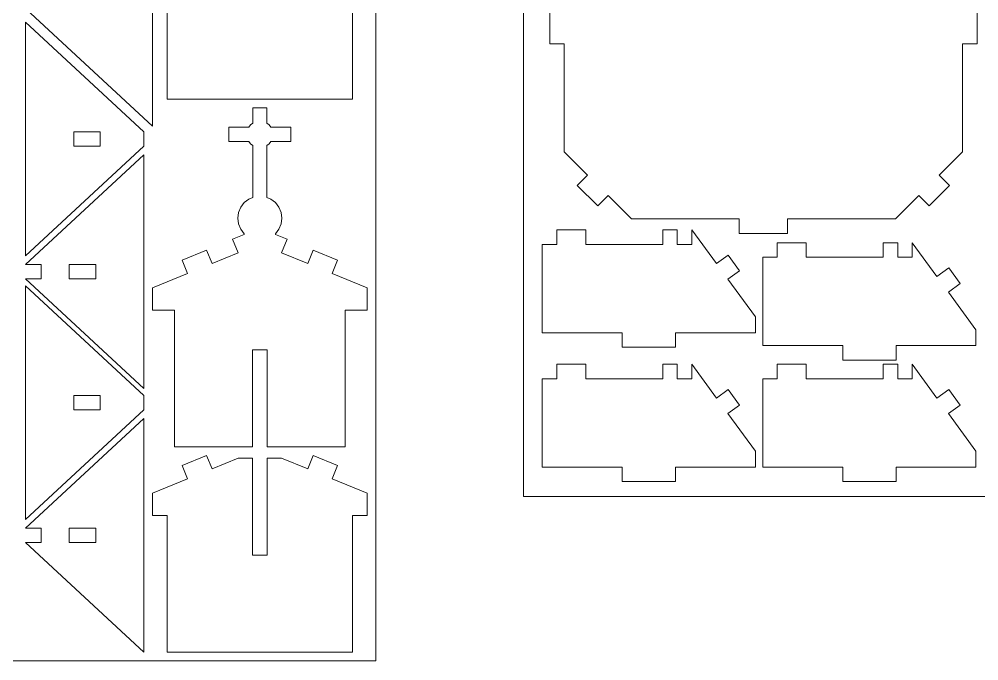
# Model space of a CAD drawing. Header units: millimetres. Extents: x -824 to 903, y -527 to 785.
# Drawn here: x -363.4 to -165, y 502 to 634.7 of the extents above; entities that cross this region are included whole.
import ezdxf

# ---------------------------------------------------------------- set-up
doc = ezdxf.new("R2010")
doc.units = ezdxf.units.MM
doc.header["$MEASUREMENT"] = 0
doc.layers.add('Camada 1', color=7, linetype='Continuous')

msp = doc.modelspace()

# ---------------------------------------------------------------- linework, layer by layer
at = {"layer": 'Camada 1', "color": 250, "lineweight": 9}
for points, knots in [([(-259.0912, 536.0534), (-259.0912, 536.0534), (193.4684, 536.0534), (193.4684, 536.0534), (193.4684, 536.0534), (193.4684, 536.0534), (193.4684, 771.1476), (193.4684, 771.1476), (193.4684, 771.1476), (193.4684, 771.1476), (-259.0912, 771.1476), (-259.0912, 771.1476), (-259.0912, 771.1476), (-259.0912, 771.1476), (-259.0912, 536.0534), (-259.0912, 536.0534)], [0, 0, 0, 0, 0.2, 0.2, 0.2, 0.2, 0.4, 0.4, 0.4, 0.4, 0.6, 0.6, 0.6, 0.6, 1, 1, 1, 1]), ([(-549.2728, 502.0451), (-549.2728, 502.0451), (-289.6563, 502.0451), (-289.6563, 502.0451), (-289.6563, 502.0451), (-289.6563, 502.0451), (-289.6563, 769.111), (-289.6563, 769.111), (-289.6563, 769.111), (-289.6563, 769.111), (-549.2728, 769.111), (-549.2728, 769.111), (-549.2728, 769.111), (-549.2728, 769.111), (-549.2728, 502.0451), (-549.2728, 502.0451)], [0, 0, 0, 0, 0.2, 0.2, 0.2, 0.2, 0.4, 0.4, 0.4, 0.4, 0.6, 0.6, 0.6, 0.6, 1, 1, 1, 1]), ([(-247.9783, 668.8237), (-247.9783, 668.8237), (-245.8571, 666.7025), (-245.8571, 666.7025), (-245.8571, 666.7025), (-245.8571, 666.7025), (-250.6829, 661.8769), (-250.6829, 661.8769), (-250.6829, 661.8769), (-250.6829, 661.8769), (-250.6829, 639.5857), (-250.6829, 639.5857), (-250.6829, 639.5857), (-250.6829, 639.5857), (-253.6826, 639.5857), (-253.6826, 639.5857), (-253.6826, 639.5857), (-253.6826, 639.5857), (-253.6826, 629.5863), (-253.6826, 629.5863), (-253.6826, 629.5863), (-253.6826, 629.5863), (-250.6829, 629.5863), (-250.6829, 629.5863), (-250.6829, 629.5863), (-250.6829, 629.5863), (-250.6829, 607.2952), (-250.6829, 607.2952), (-250.6829, 607.2952), (-250.6829, 607.2952), (-245.8571, 602.4695), (-245.8571, 602.4695), (-245.8571, 602.4695), (-245.8571, 602.4695), (-247.9783, 600.3483), (-247.9783, 600.3483), (-247.9783, 600.3483), (-247.9783, 600.3483), (-243.7359, 596.1059), (-243.7359, 596.1059), (-243.7359, 596.1059), (-243.7359, 596.1059), (-241.6148, 598.2271), (-241.6148, 598.2271), (-241.6148, 598.2271), (-241.6148, 598.2271), (-236.7891, 593.4016), (-236.7891, 593.4016), (-236.7891, 593.4016), (-236.7891, 593.4016), (-214.4981, 593.4016), (-214.4981, 593.4016), (-214.4981, 593.4016), (-214.4981, 593.4016), (-214.4981, 590.4017), (-214.4981, 590.4017), (-214.4981, 590.4017), (-214.4981, 590.4017), (-204.4986, 590.4017), (-204.4986, 590.4017), (-204.4986, 590.4017), (-204.4986, 590.4017), (-204.4986, 593.4016), (-204.4986, 593.4016), (-204.4986, 593.4016), (-204.4986, 593.4016), (-182.2075, 593.4016), (-182.2075, 593.4016), (-182.2075, 593.4016), (-182.2075, 593.4016), (-177.3818, 598.2271), (-177.3818, 598.2271), (-177.3818, 598.2271), (-177.3818, 598.2271), (-175.2606, 596.1059), (-175.2606, 596.1059), (-175.2606, 596.1059), (-175.2606, 596.1059), (-171.0182, 600.3483), (-171.0182, 600.3483), (-171.0182, 600.3483), (-171.0182, 600.3483), (-173.1393, 602.4695), (-173.1393, 602.4695), (-173.1393, 602.4695), (-173.1393, 602.4695), (-168.3138, 607.2952), (-168.3138, 607.2952), (-168.3138, 607.2952), (-168.3138, 607.2952), (-168.3138, 629.5863), (-168.3138, 629.5863), (-168.3138, 629.5863), (-168.3138, 629.5863), (-165.3139, 629.5863), (-165.3139, 629.5863), (-165.3139, 629.5863), (-165.3139, 629.5863), (-165.3139, 639.5857), (-165.3139, 639.5857), (-165.3139, 639.5857), (-165.3139, 639.5857), (-168.3138, 639.5857), (-168.3138, 639.5857), (-168.3138, 639.5857), (-168.3138, 639.5857), (-168.3138, 661.8769), (-168.3138, 661.8769), (-168.3138, 661.8769), (-168.3138, 661.8769), (-173.1393, 666.7025), (-173.1393, 666.7025), (-173.1393, 666.7025), (-173.1393, 666.7025), (-171.0182, 668.8237), (-171.0182, 668.8237), (-171.0182, 668.8237), (-171.0182, 668.8237), (-175.2606, 673.0662), (-175.2606, 673.0662), (-175.2606, 673.0662), (-175.2606, 673.0662), (-177.3818, 670.945), (-177.3818, 670.945), (-177.3818, 670.945), (-177.3818, 670.945), (-182.2075, 675.7705), (-182.2075, 675.7705), (-182.2075, 675.7705), (-182.2075, 675.7705), (-204.4986, 675.7705), (-204.4986, 675.7705), (-204.4986, 675.7705), (-204.4986, 675.7705), (-204.4986, 678.7704), (-204.4986, 678.7704), (-204.4986, 678.7704), (-204.4986, 678.7704), (-214.4981, 678.7704), (-214.4981, 678.7704), (-214.4981, 678.7704), (-214.4981, 678.7704), (-214.4981, 675.7705), (-214.4981, 675.7705), (-214.4981, 675.7705), (-214.4981, 675.7705), (-236.7891, 675.7705), (-236.7891, 675.7705), (-236.7891, 675.7705), (-236.7891, 675.7705), (-241.6148, 670.945), (-241.6148, 670.945), (-241.6148, 670.945), (-241.6148, 670.945), (-243.7359, 673.0662), (-243.7359, 673.0662), (-243.7359, 673.0662), (-243.7359, 673.0662), (-247.9783, 668.8237), (-247.9783, 668.8237)], [0, 0, 0, 0, 0.02439024, 0.02439024, 0.02439024, 0.02439024, 0.04878049, 0.04878049, 0.04878049, 0.04878049, 0.07317073, 0.07317073, 0.07317073, 0.07317073, 0.09756098, 0.09756098, 0.09756098, 0.09756098, 0.12195122, 0.12195122, 0.12195122, 0.12195122, 0.14634146, 0.14634146, 0.14634146, 0.14634146, 0.17073171, 0.17073171, 0.17073171, 0.17073171, 0.19512195, 0.19512195, 0.19512195, 0.19512195, 0.2195122, 0.2195122, 0.2195122, 0.2195122, 0.24390244, 0.24390244, 0.24390244, 0.24390244, 0.26829268, 0.26829268, 0.26829268, 0.26829268, 0.29268293, 0.29268293, 0.29268293, 0.29268293, 0.31707317, 0.31707317, 0.31707317, 0.31707317, 0.34146341, 0.34146341, 0.34146341, 0.34146341, 0.36585366, 0.36585366, 0.36585366, 0.36585366, 0.3902439, 0.3902439, 0.3902439, 0.3902439, 0.41463415, 0.41463415, 0.41463415, 0.41463415, 0.43902439, 0.43902439, 0.43902439, 0.43902439, 0.46341463, 0.46341463, 0.46341463, 0.46341463, 0.48780488, 0.48780488, 0.48780488, 0.48780488, 0.51219512, 0.51219512, 0.51219512, 0.51219512, 0.53658537, 0.53658537, 0.53658537, 0.53658537, 0.56097561, 0.56097561, 0.56097561, 0.56097561, 0.58536585, 0.58536585, 0.58536585, 0.58536585, 0.6097561, 0.6097561, 0.6097561, 0.6097561, 0.63414634, 0.63414634, 0.63414634, 0.63414634, 0.65853659, 0.65853659, 0.65853659, 0.65853659, 0.68292683, 0.68292683, 0.68292683, 0.68292683, 0.70731707, 0.70731707, 0.70731707, 0.70731707, 0.73170732, 0.73170732, 0.73170732, 0.73170732, 0.75609756, 0.75609756, 0.75609756, 0.75609756, 0.7804878, 0.7804878, 0.7804878, 0.7804878, 0.80487805, 0.80487805, 0.80487805, 0.80487805, 0.82926829, 0.82926829, 0.82926829, 0.82926829, 0.85365854, 0.85365854, 0.85365854, 0.85365854, 0.87804878, 0.87804878, 0.87804878, 0.87804878, 0.90243902, 0.90243902, 0.90243902, 0.90243902, 0.92682927, 0.92682927, 0.92682927, 0.92682927, 0.95121951, 0.95121951, 0.95121951, 0.95121951, 1, 1, 1, 1]), ([(-361.9355, 636.8012), (-361.9355, 636.8012), (-335.7931, 660.9765), (-335.7931, 660.9765), (-335.7931, 660.9765), (-335.7931, 660.9765), (-335.7931, 612.6257), (-335.7931, 612.6257), (-335.7931, 612.6257), (-335.7931, 612.6257), (-361.9355, 636.8012), (-361.9355, 636.8012)], [0, 0, 0, 0, 0.25, 0.25, 0.25, 0.25, 0.5, 0.5, 0.5, 0.5, 1, 1, 1, 1]), ([(-332.793, 618.1529), (-332.793, 618.1529), (-294.4212, 618.1529), (-294.4212, 618.1529), (-294.4212, 618.1529), (-294.4212, 618.1529), (-294.4212, 646.4562), (-294.4212, 646.4562), (-294.4212, 646.4562), (-294.4212, 646.4562), (-291.4211, 646.4562), (-291.4211, 646.4562), (-291.4211, 646.4562), (-291.4211, 646.4562), (-291.4211, 651.0212), (-291.4211, 651.0212), (-291.4211, 651.0212), (-291.4211, 651.0212), (-298.6708, 654.0046), (-298.6708, 654.0046), (-298.6708, 654.0046), (-298.6708, 654.0046), (-297.5291, 656.779), (-297.5291, 656.779), (-297.5291, 656.779), (-297.5291, 656.779), (-302.5778, 658.8566), (-302.5778, 658.8566), (-302.5778, 658.8566), (-302.5778, 658.8566), (-303.7196, 656.0823), (-303.7196, 656.0823), (-303.7196, 656.0823), (-303.7196, 656.0823), (-309.1061, 658.2989), (-309.1061, 658.2989), (-309.1061, 658.2989), (-309.1061, 658.2989), (-312.107, 658.2989), (-312.107, 658.2989), (-312.107, 658.2989), (-312.107, 658.2989), (-312.107, 638.2128), (-312.107, 638.2128), (-312.107, 638.2128), (-312.107, 638.2128), (-315.1072, 638.2128), (-315.1072, 638.2128), (-315.1072, 638.2128), (-315.1072, 638.2128), (-315.1072, 658.2989), (-315.1072, 658.2989), (-315.1072, 658.2989), (-315.1072, 658.2989), (-318.1083, 658.2989), (-318.1083, 658.2989), (-318.1083, 658.2989), (-318.1083, 658.2989), (-323.4948, 656.0823), (-323.4948, 656.0823), (-323.4948, 656.0823), (-323.4948, 656.0823), (-324.6364, 658.8566), (-324.6364, 658.8566), (-324.6364, 658.8566), (-324.6364, 658.8566), (-329.6852, 656.779), (-329.6852, 656.779), (-329.6852, 656.779), (-329.6852, 656.779), (-328.5435, 654.0046), (-328.5435, 654.0046), (-328.5435, 654.0046), (-328.5435, 654.0046), (-335.7931, 651.0212), (-335.7931, 651.0212), (-335.7931, 651.0212), (-335.7931, 651.0212), (-335.7931, 646.4562), (-335.7931, 646.4562), (-335.7931, 646.4562), (-335.7931, 646.4562), (-332.793, 646.4562), (-332.793, 646.4562), (-332.793, 646.4562), (-332.793, 646.4562), (-332.793, 618.1529), (-332.793, 618.1529)], [0, 0, 0, 0, 0.04347826, 0.04347826, 0.04347826, 0.04347826, 0.08695652, 0.08695652, 0.08695652, 0.08695652, 0.13043478, 0.13043478, 0.13043478, 0.13043478, 0.17391304, 0.17391304, 0.17391304, 0.17391304, 0.2173913, 0.2173913, 0.2173913, 0.2173913, 0.26086957, 0.26086957, 0.26086957, 0.26086957, 0.30434783, 0.30434783, 0.30434783, 0.30434783, 0.34782609, 0.34782609, 0.34782609, 0.34782609, 0.39130435, 0.39130435, 0.39130435, 0.39130435, 0.43478261, 0.43478261, 0.43478261, 0.43478261, 0.47826087, 0.47826087, 0.47826087, 0.47826087, 0.52173913, 0.52173913, 0.52173913, 0.52173913, 0.56521739, 0.56521739, 0.56521739, 0.56521739, 0.60869565, 0.60869565, 0.60869565, 0.60869565, 0.65217391, 0.65217391, 0.65217391, 0.65217391, 0.69565217, 0.69565217, 0.69565217, 0.69565217, 0.73913043, 0.73913043, 0.73913043, 0.73913043, 0.7826087, 0.7826087, 0.7826087, 0.7826087, 0.82608696, 0.82608696, 0.82608696, 0.82608696, 0.86956522, 0.86956522, 0.86956522, 0.86956522, 0.91304348, 0.91304348, 0.91304348, 0.91304348, 1, 1, 1, 1]), ([(-362.0782, 634.1246), (-362.0782, 634.1246), (-362.0782, 585.7738), (-362.0782, 585.7738), (-362.0782, 585.7738), (-362.0782, 585.7738), (-337.5578, 608.4491), (-337.5578, 608.4491), (-337.5578, 608.4491), (-337.5578, 608.4491), (-337.5578, 611.4492), (-337.5578, 611.4492), (-337.5578, 611.4492), (-337.5578, 611.4492), (-362.0782, 634.1246), (-362.0782, 634.1246)], [0, 0, 0, 0, 0.2, 0.2, 0.2, 0.2, 0.4, 0.4, 0.4, 0.4, 0.6, 0.6, 0.6, 0.6, 1, 1, 1, 1]), ([(-317.5605, 591.2805), (-317.5605, 591.2805), (-316.835, 590.335), (-316.835, 590.335), (-316.835, 590.335), (-316.835, 590.335), (-316.835, 590.1925), (-316.835, 590.1925), (-316.835, 590.1925), (-316.835, 590.1925), (-319.2499, 589.1988), (-319.2499, 589.1988), (-319.2499, 589.1988), (-319.2499, 589.1988), (-318.1082, 586.4244), (-318.1082, 586.4244), (-318.1082, 586.4244), (-318.1082, 586.4244), (-323.4946, 584.2077), (-323.4946, 584.2077), (-323.4946, 584.2077), (-323.4946, 584.2077), (-324.6364, 586.9822), (-324.6364, 586.9822), (-324.6364, 586.9822), (-324.6364, 586.9822), (-329.6851, 584.9044), (-329.6851, 584.9044), (-329.6851, 584.9044), (-329.6851, 584.9044), (-328.5435, 582.1301), (-328.5435, 582.1301), (-328.5435, 582.1301), (-328.5435, 582.1301), (-335.7931, 579.1465), (-335.7931, 579.1465), (-335.7931, 579.1465), (-335.7931, 579.1465), (-335.7931, 574.5816), (-335.7931, 574.5816), (-335.7931, 574.5816), (-335.7931, 574.5816), (-331.2281, 574.5816), (-331.2281, 574.5816), (-331.2281, 574.5816), (-331.2281, 574.5816), (-331.2281, 546.2784), (-331.2281, 546.2784), (-331.2281, 546.2784), (-331.2281, 546.2784), (-315.1071, 546.2784), (-315.1071, 546.2784), (-315.1071, 546.2784), (-315.1071, 546.2784), (-315.1071, 566.3382), (-315.1071, 566.3382), (-315.1071, 566.3382), (-315.1071, 566.3382), (-312.107, 566.3382), (-312.107, 566.3382), (-312.107, 566.3382), (-312.107, 566.3382), (-312.107, 546.2784), (-312.107, 546.2784), (-312.107, 546.2784), (-312.107, 546.2784), (-295.9861, 546.2784), (-295.9861, 546.2784), (-295.9861, 546.2784), (-295.9861, 546.2784), (-295.9861, 574.5816), (-295.9861, 574.5816), (-295.9861, 574.5816), (-295.9861, 574.5816), (-291.421, 574.5816), (-291.421, 574.5816), (-291.421, 574.5816), (-291.421, 574.5816), (-291.421, 579.1465), (-291.421, 579.1465), (-291.421, 579.1465), (-291.421, 579.1465), (-298.6708, 582.1301), (-298.6708, 582.1301), (-298.6708, 582.1301), (-298.6708, 582.1301), (-297.529, 584.9044), (-297.529, 584.9044), (-297.529, 584.9044), (-297.529, 584.9044), (-302.5778, 586.9822), (-302.5778, 586.9822), (-302.5778, 586.9822), (-302.5778, 586.9822), (-303.7195, 584.2077), (-303.7195, 584.2077), (-303.7195, 584.2077), (-303.7195, 584.2077), (-309.1059, 586.4244), (-309.1059, 586.4244), (-309.1059, 586.4244), (-309.1059, 586.4244), (-307.9643, 589.1988), (-307.9643, 589.1988), (-307.9643, 589.1988), (-307.9643, 589.1988), (-310.3791, 590.1925), (-310.3791, 590.1925), (-310.3791, 590.1925), (-310.3791, 590.1925), (-310.3791, 590.335), (-310.3791, 590.335), (-310.3791, 590.335), (-310.3791, 590.335), (-309.6537, 591.2805), (-309.6537, 591.2805), (-309.6537, 591.2805), (-309.6537, 591.2805), (-309.1976, 592.3816), (-309.1976, 592.3816), (-309.1976, 592.3816), (-309.1976, 592.3816), (-309.0421, 593.5631), (-309.0421, 593.5631), (-309.0421, 593.5631), (-309.0421, 593.5631), (-309.1976, 594.7445), (-309.1976, 594.7445), (-309.1976, 594.7445), (-309.1976, 594.7445), (-309.6537, 595.8456), (-309.6537, 595.8456), (-309.6537, 595.8456), (-309.6537, 595.8456), (-310.3791, 596.791), (-310.3791, 596.791), (-310.3791, 596.791), (-310.3791, 596.791), (-311.3245, 597.5165), (-311.3245, 597.5165), (-311.3245, 597.5165), (-311.3245, 597.5165), (-312.1463, 597.8568), (-312.1463, 597.8568), (-312.1463, 597.8568), (-312.1463, 597.8568), (-312.1463, 608.6082), (-312.1463, 608.6082), (-312.1463, 608.6082), (-312.1463, 608.6082), (-311.6703, 608.9734), (-311.6703, 608.9734), (-311.6703, 608.9734), (-311.6703, 608.9734), (-311.3051, 609.4494), (-311.3051, 609.4494), (-311.3051, 609.4494), (-311.3051, 609.4494), (-307.2161, 609.4494), (-307.2161, 609.4494), (-307.2161, 609.4494), (-307.2161, 609.4494), (-307.2161, 612.371), (-307.2161, 612.371), (-307.2161, 612.371), (-307.2161, 612.371), (-311.3051, 612.371), (-311.3051, 612.371), (-311.3051, 612.371), (-311.3051, 612.371), (-311.6703, 612.8469), (-311.6703, 612.8469), (-311.6703, 612.8469), (-311.6703, 612.8469), (-312.1463, 613.2122), (-312.1463, 613.2122), (-312.1463, 613.2122), (-312.1463, 613.2122), (-312.1463, 616.3882), (-312.1463, 616.3882), (-312.1463, 616.3882), (-312.1463, 616.3882), (-315.0679, 616.3882), (-315.0679, 616.3882), (-315.0679, 616.3882), (-315.0679, 616.3882), (-315.0679, 613.2122), (-315.0679, 613.2122), (-315.0679, 613.2122), (-315.0679, 613.2122), (-315.5438, 612.8469), (-315.5438, 612.8469), (-315.5438, 612.8469), (-315.5438, 612.8469), (-315.9091, 612.371), (-315.9091, 612.371), (-315.9091, 612.371), (-315.9091, 612.371), (-319.9981, 612.371), (-319.9981, 612.371), (-319.9981, 612.371), (-319.9981, 612.371), (-319.9981, 609.4494), (-319.9981, 609.4494), (-319.9981, 609.4494), (-319.9981, 609.4494), (-315.9091, 609.4494), (-315.9091, 609.4494), (-315.9091, 609.4494), (-315.9091, 609.4494), (-315.5438, 608.9734), (-315.5438, 608.9734), (-315.5438, 608.9734), (-315.5438, 608.9734), (-315.0679, 608.6082), (-315.0679, 608.6082), (-315.0679, 608.6082), (-315.0679, 608.6082), (-315.0679, 597.8568), (-315.0679, 597.8568), (-315.0679, 597.8568), (-315.0679, 597.8568), (-315.8896, 597.5165), (-315.8896, 597.5165), (-315.8896, 597.5165), (-315.8896, 597.5165), (-316.835, 596.791), (-316.835, 596.791), (-316.835, 596.791), (-316.835, 596.791), (-317.5605, 595.8456), (-317.5605, 595.8456), (-317.5605, 595.8456), (-317.5605, 595.8456), (-318.0165, 594.7445), (-318.0165, 594.7445), (-318.0165, 594.7445), (-318.0165, 594.7445), (-318.1722, 593.5631), (-318.1722, 593.5631), (-318.1722, 593.5631), (-318.1722, 593.5631), (-318.0165, 592.3816), (-318.0165, 592.3816), (-318.0165, 592.3816), (-318.0165, 592.3816), (-317.5605, 591.2805), (-317.5605, 591.2805)], [0, 0, 0, 0, 0.01587302, 0.01587302, 0.01587302, 0.01587302, 0.03174603, 0.03174603, 0.03174603, 0.03174603, 0.04761905, 0.04761905, 0.04761905, 0.04761905, 0.06349206, 0.06349206, 0.06349206, 0.06349206, 0.07936508, 0.07936508, 0.07936508, 0.07936508, 0.0952381, 0.0952381, 0.0952381, 0.0952381, 0.11111111, 0.11111111, 0.11111111, 0.11111111, 0.12698413, 0.12698413, 0.12698413, 0.12698413, 0.14285714, 0.14285714, 0.14285714, 0.14285714, 0.15873016, 0.15873016, 0.15873016, 0.15873016, 0.17460317, 0.17460317, 0.17460317, 0.17460317, 0.19047619, 0.19047619, 0.19047619, 0.19047619, 0.20634921, 0.20634921, 0.20634921, 0.20634921, 0.22222222, 0.22222222, 0.22222222, 0.22222222, 0.23809524, 0.23809524, 0.23809524, 0.23809524, 0.25396825, 0.25396825, 0.25396825, 0.25396825, 0.26984127, 0.26984127, 0.26984127, 0.26984127, 0.28571429, 0.28571429, 0.28571429, 0.28571429, 0.3015873, 0.3015873, 0.3015873, 0.3015873, 0.31746032, 0.31746032, 0.31746032, 0.31746032, 0.33333333, 0.33333333, 0.33333333, 0.33333333, 0.34920635, 0.34920635, 0.34920635, 0.34920635, 0.36507937, 0.36507937, 0.36507937, 0.36507937, 0.38095238, 0.38095238, 0.38095238, 0.38095238, 0.3968254, 0.3968254, 0.3968254, 0.3968254, 0.41269841, 0.41269841, 0.41269841, 0.41269841, 0.42857143, 0.42857143, 0.42857143, 0.42857143, 0.44444444, 0.44444444, 0.44444444, 0.44444444, 0.46031746, 0.46031746, 0.46031746, 0.46031746, 0.47619048, 0.47619048, 0.47619048, 0.47619048, 0.49206349, 0.49206349, 0.49206349, 0.49206349, 0.50793651, 0.50793651, 0.50793651, 0.50793651, 0.52380952, 0.52380952, 0.52380952, 0.52380952, 0.53968254, 0.53968254, 0.53968254, 0.53968254, 0.55555556, 0.55555556, 0.55555556, 0.55555556, 0.57142857, 0.57142857, 0.57142857, 0.57142857, 0.58730159, 0.58730159, 0.58730159, 0.58730159, 0.6031746, 0.6031746, 0.6031746, 0.6031746, 0.61904762, 0.61904762, 0.61904762, 0.61904762, 0.63492063, 0.63492063, 0.63492063, 0.63492063, 0.65079365, 0.65079365, 0.65079365, 0.65079365, 0.66666667, 0.66666667, 0.66666667, 0.66666667, 0.68253968, 0.68253968, 0.68253968, 0.68253968, 0.6984127, 0.6984127, 0.6984127, 0.6984127, 0.71428571, 0.71428571, 0.71428571, 0.71428571, 0.73015873, 0.73015873, 0.73015873, 0.73015873, 0.74603175, 0.74603175, 0.74603175, 0.74603175, 0.76190476, 0.76190476, 0.76190476, 0.76190476, 0.77777778, 0.77777778, 0.77777778, 0.77777778, 0.79365079, 0.79365079, 0.79365079, 0.79365079, 0.80952381, 0.80952381, 0.80952381, 0.80952381, 0.82539683, 0.82539683, 0.82539683, 0.82539683, 0.84126984, 0.84126984, 0.84126984, 0.84126984, 0.85714286, 0.85714286, 0.85714286, 0.85714286, 0.87301587, 0.87301587, 0.87301587, 0.87301587, 0.88888889, 0.88888889, 0.88888889, 0.88888889, 0.9047619, 0.9047619, 0.9047619, 0.9047619, 0.92063492, 0.92063492, 0.92063492, 0.92063492, 0.93650794, 0.93650794, 0.93650794, 0.93650794, 0.95238095, 0.95238095, 0.95238095, 0.95238095, 0.96825397, 0.96825397, 0.96825397, 0.96825397, 1, 1, 1, 1]), ([(-346.6278, 611.4492), (-346.6278, 611.4492), (-346.6278, 608.4491), (-346.6278, 608.4491), (-346.6278, 608.4491), (-346.6278, 608.4491), (-352.0874, 608.4491), (-352.0874, 608.4491), (-352.0874, 608.4491), (-352.0874, 608.4491), (-352.0874, 611.4492), (-352.0874, 611.4492), (-352.0874, 611.4492), (-352.0874, 611.4492), (-346.6278, 611.4492), (-346.6278, 611.4492)], [0, 0, 0, 0, 0.2, 0.2, 0.2, 0.2, 0.4, 0.4, 0.4, 0.4, 0.6, 0.6, 0.6, 0.6, 1, 1, 1, 1]), ([(-362.0781, 584.0091), (-362.0781, 584.0091), (-358.8328, 584.0091), (-358.8328, 584.0091), (-358.8328, 584.0091), (-358.8328, 584.0091), (-358.8328, 581.009), (-358.8328, 581.009), (-358.8328, 581.009), (-358.8328, 581.009), (-362.0781, 581.009), (-362.0781, 581.009), (-362.0781, 581.009), (-362.0781, 581.009), (-337.5578, 558.3337), (-337.5578, 558.3337), (-337.5578, 558.3337), (-337.5578, 558.3337), (-337.5578, 606.6844), (-337.5578, 606.6844), (-337.5578, 606.6844), (-337.5578, 606.6844), (-362.0781, 584.0091), (-362.0781, 584.0091)], [0, 0, 0, 0, 0.14285714, 0.14285714, 0.14285714, 0.14285714, 0.28571429, 0.28571429, 0.28571429, 0.28571429, 0.42857143, 0.42857143, 0.42857143, 0.42857143, 0.57142857, 0.57142857, 0.57142857, 0.57142857, 0.71428571, 0.71428571, 0.71428571, 0.71428571, 1, 1, 1, 1]), ([(-227.3092, 588.1458), (-227.3092, 588.1458), (-224.3095, 588.1458), (-224.3095, 588.1458), (-224.3095, 588.1458), (-224.3095, 588.1458), (-224.3095, 591.1456), (-224.3095, 591.1456), (-224.3095, 591.1456), (-224.3095, 591.1456), (-219.199, 584.1635), (-219.199, 584.1635), (-219.199, 584.1635), (-219.199, 584.1635), (-216.7784, 585.9352), (-216.7784, 585.9352), (-216.7784, 585.9352), (-216.7784, 585.9352), (-214.4159, 582.7076), (-214.4159, 582.7076), (-214.4159, 582.7076), (-214.4159, 582.7076), (-216.8366, 580.9358), (-216.8366, 580.9358), (-216.8366, 580.9358), (-216.8366, 580.9358), (-211.1357, 573.1468), (-211.1357, 573.1468), (-211.1357, 573.1468), (-211.1357, 573.1468), (-211.1358, 569.8728), (-211.1358, 569.8728), (-211.1358, 569.8728), (-211.1358, 569.8728), (-227.6628, 569.8728), (-227.6628, 569.8728), (-227.6628, 569.8728), (-227.6628, 569.8728), (-227.6626, 566.8729), (-227.6626, 566.8729), (-227.6626, 566.8729), (-227.6626, 566.8729), (-238.6806, 566.873), (-238.6806, 566.873), (-238.6806, 566.873), (-238.6806, 566.873), (-238.6806, 569.8728), (-238.6806, 569.8728), (-238.6806, 569.8728), (-238.6806, 569.8728), (-255.2076, 569.8727), (-255.2076, 569.8727), (-255.2076, 569.8727), (-255.2076, 569.8727), (-255.2075, 588.1458), (-255.2075, 588.1458), (-255.2075, 588.1458), (-255.2075, 588.1458), (-252.2077, 588.1458), (-252.2077, 588.1458), (-252.2077, 588.1458), (-252.2077, 588.1458), (-252.2077, 591.1456), (-252.2077, 591.1456), (-252.2077, 591.1456), (-252.2077, 591.1456), (-246.2081, 591.1456), (-246.2081, 591.1456), (-246.2081, 591.1456), (-246.2081, 591.1456), (-246.2081, 588.1458), (-246.2081, 588.1458), (-246.2081, 588.1458), (-246.2081, 588.1458), (-230.309, 588.1458), (-230.309, 588.1458), (-230.309, 588.1458), (-230.309, 588.1458), (-230.309, 591.1456), (-230.309, 591.1456), (-230.309, 591.1456), (-230.309, 591.1456), (-227.3092, 591.1456), (-227.3092, 591.1456), (-227.3092, 591.1456), (-227.3092, 591.1456), (-227.3092, 588.1458), (-227.3092, 588.1458)], [0, 0, 0, 0, 0.04347826, 0.04347826, 0.04347826, 0.04347826, 0.08695652, 0.08695652, 0.08695652, 0.08695652, 0.13043478, 0.13043478, 0.13043478, 0.13043478, 0.17391304, 0.17391304, 0.17391304, 0.17391304, 0.2173913, 0.2173913, 0.2173913, 0.2173913, 0.26086957, 0.26086957, 0.26086957, 0.26086957, 0.30434783, 0.30434783, 0.30434783, 0.30434783, 0.34782609, 0.34782609, 0.34782609, 0.34782609, 0.39130435, 0.39130435, 0.39130435, 0.39130435, 0.43478261, 0.43478261, 0.43478261, 0.43478261, 0.47826087, 0.47826087, 0.47826087, 0.47826087, 0.52173913, 0.52173913, 0.52173913, 0.52173913, 0.56521739, 0.56521739, 0.56521739, 0.56521739, 0.60869565, 0.60869565, 0.60869565, 0.60869565, 0.65217391, 0.65217391, 0.65217391, 0.65217391, 0.69565217, 0.69565217, 0.69565217, 0.69565217, 0.73913043, 0.73913043, 0.73913043, 0.73913043, 0.7826087, 0.7826087, 0.7826087, 0.7826087, 0.82608696, 0.82608696, 0.82608696, 0.82608696, 0.86956522, 0.86956522, 0.86956522, 0.86956522, 0.91304348, 0.91304348, 0.91304348, 0.91304348, 1, 1, 1, 1]), ([(-181.7262, 585.4957), (-181.7262, 585.4957), (-178.7264, 585.4957), (-178.7264, 585.4957), (-178.7264, 585.4957), (-178.7264, 585.4957), (-178.7264, 588.4955), (-178.7264, 588.4955), (-178.7264, 588.4955), (-178.7264, 588.4955), (-173.6159, 581.5134), (-173.6159, 581.5134), (-173.6159, 581.5134), (-173.6159, 581.5134), (-171.1953, 583.2851), (-171.1953, 583.2851), (-171.1953, 583.2851), (-171.1953, 583.2851), (-168.8329, 580.0575), (-168.8329, 580.0575), (-168.8329, 580.0575), (-168.8329, 580.0575), (-171.2536, 578.2857), (-171.2536, 578.2857), (-171.2536, 578.2857), (-171.2536, 578.2857), (-165.5526, 570.4967), (-165.5526, 570.4967), (-165.5526, 570.4967), (-165.5526, 570.4967), (-165.5528, 567.2227), (-165.5528, 567.2227), (-165.5528, 567.2227), (-165.5528, 567.2227), (-182.0797, 567.2227), (-182.0797, 567.2227), (-182.0797, 567.2227), (-182.0797, 567.2227), (-182.0796, 564.2228), (-182.0796, 564.2228), (-182.0796, 564.2228), (-182.0796, 564.2228), (-193.0976, 564.2229), (-193.0976, 564.2229), (-193.0976, 564.2229), (-193.0976, 564.2229), (-193.0976, 567.2227), (-193.0976, 567.2227), (-193.0976, 567.2227), (-193.0976, 567.2227), (-209.6245, 567.2225), (-209.6245, 567.2225), (-209.6245, 567.2225), (-209.6245, 567.2225), (-209.6244, 585.4957), (-209.6244, 585.4957), (-209.6244, 585.4957), (-209.6244, 585.4957), (-206.6246, 585.4957), (-206.6246, 585.4957), (-206.6246, 585.4957), (-206.6246, 585.4957), (-206.6246, 588.4955), (-206.6246, 588.4955), (-206.6246, 588.4955), (-206.6246, 588.4955), (-200.625, 588.4955), (-200.625, 588.4955), (-200.625, 588.4955), (-200.625, 588.4955), (-200.625, 585.4957), (-200.625, 585.4957), (-200.625, 585.4957), (-200.625, 585.4957), (-184.7259, 585.4957), (-184.7259, 585.4957), (-184.7259, 585.4957), (-184.7259, 585.4957), (-184.7259, 588.4955), (-184.7259, 588.4955), (-184.7259, 588.4955), (-184.7259, 588.4955), (-181.7262, 588.4955), (-181.7262, 588.4955), (-181.7262, 588.4955), (-181.7262, 588.4955), (-181.7262, 585.4957), (-181.7262, 585.4957)], [0, 0, 0, 0, 0.04347826, 0.04347826, 0.04347826, 0.04347826, 0.08695652, 0.08695652, 0.08695652, 0.08695652, 0.13043478, 0.13043478, 0.13043478, 0.13043478, 0.17391304, 0.17391304, 0.17391304, 0.17391304, 0.2173913, 0.2173913, 0.2173913, 0.2173913, 0.26086957, 0.26086957, 0.26086957, 0.26086957, 0.30434783, 0.30434783, 0.30434783, 0.30434783, 0.34782609, 0.34782609, 0.34782609, 0.34782609, 0.39130435, 0.39130435, 0.39130435, 0.39130435, 0.43478261, 0.43478261, 0.43478261, 0.43478261, 0.47826087, 0.47826087, 0.47826087, 0.47826087, 0.52173913, 0.52173913, 0.52173913, 0.52173913, 0.56521739, 0.56521739, 0.56521739, 0.56521739, 0.60869565, 0.60869565, 0.60869565, 0.60869565, 0.65217391, 0.65217391, 0.65217391, 0.65217391, 0.69565217, 0.69565217, 0.69565217, 0.69565217, 0.73913043, 0.73913043, 0.73913043, 0.73913043, 0.7826087, 0.7826087, 0.7826087, 0.7826087, 0.82608696, 0.82608696, 0.82608696, 0.82608696, 0.86956522, 0.86956522, 0.86956522, 0.86956522, 0.91304348, 0.91304348, 0.91304348, 0.91304348, 1, 1, 1, 1]), ([(-347.5486, 581.009), (-347.5486, 581.009), (-353.0081, 581.009), (-353.0081, 581.009), (-353.0081, 581.009), (-353.0081, 581.009), (-353.0081, 584.0091), (-353.0081, 584.0091), (-353.0081, 584.0091), (-353.0081, 584.0091), (-347.5486, 584.0091), (-347.5486, 584.0091), (-347.5486, 584.0091), (-347.5486, 584.0091), (-347.5486, 581.009), (-347.5486, 581.009)], [0, 0, 0, 0, 0.2, 0.2, 0.2, 0.2, 0.4, 0.4, 0.4, 0.4, 0.6, 0.6, 0.6, 0.6, 1, 1, 1, 1]), ([(-362.0782, 579.6009), (-362.0782, 579.6009), (-362.0782, 531.2501), (-362.0782, 531.2501), (-362.0782, 531.2501), (-362.0782, 531.2501), (-337.5578, 553.9254), (-337.5578, 553.9254), (-337.5578, 553.9254), (-337.5578, 553.9254), (-337.5578, 556.9255), (-337.5578, 556.9255), (-337.5578, 556.9255), (-337.5578, 556.9255), (-362.0782, 579.6009), (-362.0782, 579.6009)], [0, 0, 0, 0, 0.2, 0.2, 0.2, 0.2, 0.4, 0.4, 0.4, 0.4, 0.6, 0.6, 0.6, 0.6, 1, 1, 1, 1]), ([(-227.3092, 560.3596), (-227.3092, 560.3596), (-224.3095, 560.3596), (-224.3095, 560.3596), (-224.3095, 560.3596), (-224.3095, 560.3596), (-224.3095, 563.3594), (-224.3095, 563.3594), (-224.3095, 563.3594), (-224.3095, 563.3594), (-219.199, 556.3772), (-219.199, 556.3772), (-219.199, 556.3772), (-219.199, 556.3772), (-216.7784, 558.149), (-216.7784, 558.149), (-216.7784, 558.149), (-216.7784, 558.149), (-214.4159, 554.9214), (-214.4159, 554.9214), (-214.4159, 554.9214), (-214.4159, 554.9214), (-216.8366, 553.1496), (-216.8366, 553.1496), (-216.8366, 553.1496), (-216.8366, 553.1496), (-211.1357, 545.3605), (-211.1357, 545.3605), (-211.1357, 545.3605), (-211.1357, 545.3605), (-211.1358, 542.0865), (-211.1358, 542.0865), (-211.1358, 542.0865), (-211.1358, 542.0865), (-227.6628, 542.0865), (-227.6628, 542.0865), (-227.6628, 542.0865), (-227.6628, 542.0865), (-227.6626, 539.0867), (-227.6626, 539.0867), (-227.6626, 539.0867), (-227.6626, 539.0867), (-238.6806, 539.0868), (-238.6806, 539.0868), (-238.6806, 539.0868), (-238.6806, 539.0868), (-238.6806, 542.0865), (-238.6806, 542.0865), (-238.6806, 542.0865), (-238.6806, 542.0865), (-255.2076, 542.0864), (-255.2076, 542.0864), (-255.2076, 542.0864), (-255.2076, 542.0864), (-255.2075, 560.3596), (-255.2075, 560.3596), (-255.2075, 560.3596), (-255.2075, 560.3596), (-252.2077, 560.3596), (-252.2077, 560.3596), (-252.2077, 560.3596), (-252.2077, 560.3596), (-252.2077, 563.3594), (-252.2077, 563.3594), (-252.2077, 563.3594), (-252.2077, 563.3594), (-246.2081, 563.3594), (-246.2081, 563.3594), (-246.2081, 563.3594), (-246.2081, 563.3594), (-246.2081, 560.3596), (-246.2081, 560.3596), (-246.2081, 560.3596), (-246.2081, 560.3596), (-230.309, 560.3596), (-230.309, 560.3596), (-230.309, 560.3596), (-230.309, 560.3596), (-230.309, 563.3594), (-230.309, 563.3594), (-230.309, 563.3594), (-230.309, 563.3594), (-227.3092, 563.3594), (-227.3092, 563.3594), (-227.3092, 563.3594), (-227.3092, 563.3594), (-227.3092, 560.3596), (-227.3092, 560.3596)], [0, 0, 0, 0, 0.04347826, 0.04347826, 0.04347826, 0.04347826, 0.08695652, 0.08695652, 0.08695652, 0.08695652, 0.13043478, 0.13043478, 0.13043478, 0.13043478, 0.17391304, 0.17391304, 0.17391304, 0.17391304, 0.2173913, 0.2173913, 0.2173913, 0.2173913, 0.26086957, 0.26086957, 0.26086957, 0.26086957, 0.30434783, 0.30434783, 0.30434783, 0.30434783, 0.34782609, 0.34782609, 0.34782609, 0.34782609, 0.39130435, 0.39130435, 0.39130435, 0.39130435, 0.43478261, 0.43478261, 0.43478261, 0.43478261, 0.47826087, 0.47826087, 0.47826087, 0.47826087, 0.52173913, 0.52173913, 0.52173913, 0.52173913, 0.56521739, 0.56521739, 0.56521739, 0.56521739, 0.60869565, 0.60869565, 0.60869565, 0.60869565, 0.65217391, 0.65217391, 0.65217391, 0.65217391, 0.69565217, 0.69565217, 0.69565217, 0.69565217, 0.73913043, 0.73913043, 0.73913043, 0.73913043, 0.7826087, 0.7826087, 0.7826087, 0.7826087, 0.82608696, 0.82608696, 0.82608696, 0.82608696, 0.86956522, 0.86956522, 0.86956522, 0.86956522, 0.91304348, 0.91304348, 0.91304348, 0.91304348, 1, 1, 1, 1]), ([(-181.7262, 560.3596), (-181.7262, 560.3596), (-178.7264, 560.3596), (-178.7264, 560.3596), (-178.7264, 560.3596), (-178.7264, 560.3596), (-178.7264, 563.3594), (-178.7264, 563.3594), (-178.7264, 563.3594), (-178.7264, 563.3594), (-173.6159, 556.3772), (-173.6159, 556.3772), (-173.6159, 556.3772), (-173.6159, 556.3772), (-171.1953, 558.149), (-171.1953, 558.149), (-171.1953, 558.149), (-171.1953, 558.149), (-168.8329, 554.9214), (-168.8329, 554.9214), (-168.8329, 554.9214), (-168.8329, 554.9214), (-171.2536, 553.1496), (-171.2536, 553.1496), (-171.2536, 553.1496), (-171.2536, 553.1496), (-165.5526, 545.3605), (-165.5526, 545.3605), (-165.5526, 545.3605), (-165.5526, 545.3605), (-165.5528, 542.0865), (-165.5528, 542.0865), (-165.5528, 542.0865), (-165.5528, 542.0865), (-182.0797, 542.0865), (-182.0797, 542.0865), (-182.0797, 542.0865), (-182.0797, 542.0865), (-182.0796, 539.0867), (-182.0796, 539.0867), (-182.0796, 539.0867), (-182.0796, 539.0867), (-193.0976, 539.0868), (-193.0976, 539.0868), (-193.0976, 539.0868), (-193.0976, 539.0868), (-193.0976, 542.0865), (-193.0976, 542.0865), (-193.0976, 542.0865), (-193.0976, 542.0865), (-209.6245, 542.0864), (-209.6245, 542.0864), (-209.6245, 542.0864), (-209.6245, 542.0864), (-209.6244, 560.3596), (-209.6244, 560.3596), (-209.6244, 560.3596), (-209.6244, 560.3596), (-206.6246, 560.3596), (-206.6246, 560.3596), (-206.6246, 560.3596), (-206.6246, 560.3596), (-206.6246, 563.3594), (-206.6246, 563.3594), (-206.6246, 563.3594), (-206.6246, 563.3594), (-200.625, 563.3594), (-200.625, 563.3594), (-200.625, 563.3594), (-200.625, 563.3594), (-200.625, 560.3596), (-200.625, 560.3596), (-200.625, 560.3596), (-200.625, 560.3596), (-184.7259, 560.3596), (-184.7259, 560.3596), (-184.7259, 560.3596), (-184.7259, 560.3596), (-184.7259, 563.3594), (-184.7259, 563.3594), (-184.7259, 563.3594), (-184.7259, 563.3594), (-181.7262, 563.3594), (-181.7262, 563.3594), (-181.7262, 563.3594), (-181.7262, 563.3594), (-181.7262, 560.3596), (-181.7262, 560.3596)], [0, 0, 0, 0, 0.04347826, 0.04347826, 0.04347826, 0.04347826, 0.08695652, 0.08695652, 0.08695652, 0.08695652, 0.13043478, 0.13043478, 0.13043478, 0.13043478, 0.17391304, 0.17391304, 0.17391304, 0.17391304, 0.2173913, 0.2173913, 0.2173913, 0.2173913, 0.26086957, 0.26086957, 0.26086957, 0.26086957, 0.30434783, 0.30434783, 0.30434783, 0.30434783, 0.34782609, 0.34782609, 0.34782609, 0.34782609, 0.39130435, 0.39130435, 0.39130435, 0.39130435, 0.43478261, 0.43478261, 0.43478261, 0.43478261, 0.47826087, 0.47826087, 0.47826087, 0.47826087, 0.52173913, 0.52173913, 0.52173913, 0.52173913, 0.56521739, 0.56521739, 0.56521739, 0.56521739, 0.60869565, 0.60869565, 0.60869565, 0.60869565, 0.65217391, 0.65217391, 0.65217391, 0.65217391, 0.69565217, 0.69565217, 0.69565217, 0.69565217, 0.73913043, 0.73913043, 0.73913043, 0.73913043, 0.7826087, 0.7826087, 0.7826087, 0.7826087, 0.82608696, 0.82608696, 0.82608696, 0.82608696, 0.86956522, 0.86956522, 0.86956522, 0.86956522, 0.91304348, 0.91304348, 0.91304348, 0.91304348, 1, 1, 1, 1]), ([(-346.6278, 556.9255), (-346.6278, 556.9255), (-346.6278, 553.9254), (-346.6278, 553.9254), (-346.6278, 553.9254), (-346.6278, 553.9254), (-352.0874, 553.9254), (-352.0874, 553.9254), (-352.0874, 553.9254), (-352.0874, 553.9254), (-352.0874, 556.9255), (-352.0874, 556.9255), (-352.0874, 556.9255), (-352.0874, 556.9255), (-346.6278, 556.9255), (-346.6278, 556.9255)], [0, 0, 0, 0, 0.2, 0.2, 0.2, 0.2, 0.4, 0.4, 0.4, 0.4, 0.6, 0.6, 0.6, 0.6, 1, 1, 1, 1]), ([(-362.0781, 529.4854), (-362.0781, 529.4854), (-358.8328, 529.4854), (-358.8328, 529.4854), (-358.8328, 529.4854), (-358.8328, 529.4854), (-358.8328, 526.4852), (-358.8328, 526.4852), (-358.8328, 526.4852), (-358.8328, 526.4852), (-362.0781, 526.4852), (-362.0781, 526.4852), (-362.0781, 526.4852), (-362.0781, 526.4852), (-337.5578, 503.8099), (-337.5578, 503.8099), (-337.5578, 503.8099), (-337.5578, 503.8099), (-337.5578, 552.1607), (-337.5578, 552.1607), (-337.5578, 552.1607), (-337.5578, 552.1607), (-362.0781, 529.4854), (-362.0781, 529.4854)], [0, 0, 0, 0, 0.14285714, 0.14285714, 0.14285714, 0.14285714, 0.28571429, 0.28571429, 0.28571429, 0.28571429, 0.42857143, 0.42857143, 0.42857143, 0.42857143, 0.57142857, 0.57142857, 0.57142857, 0.57142857, 0.71428571, 0.71428571, 0.71428571, 0.71428571, 1, 1, 1, 1]), ([(-332.793, 503.8099), (-332.793, 503.8099), (-294.4212, 503.8099), (-294.4212, 503.8099), (-294.4212, 503.8099), (-294.4212, 503.8099), (-294.4212, 532.1131), (-294.4212, 532.1131), (-294.4212, 532.1131), (-294.4212, 532.1131), (-291.4211, 532.1131), (-291.4211, 532.1131), (-291.4211, 532.1131), (-291.4211, 532.1131), (-291.4211, 536.6782), (-291.4211, 536.6782), (-291.4211, 536.6782), (-291.4211, 536.6782), (-298.6708, 539.6616), (-298.6708, 539.6616), (-298.6708, 539.6616), (-298.6708, 539.6616), (-297.529, 542.4361), (-297.529, 542.4361), (-297.529, 542.4361), (-297.529, 542.4361), (-302.5778, 544.5137), (-302.5778, 544.5137), (-302.5778, 544.5137), (-302.5778, 544.5137), (-303.7195, 541.7392), (-303.7195, 541.7392), (-303.7195, 541.7392), (-303.7195, 541.7392), (-309.1059, 543.9559), (-309.1059, 543.9559), (-309.1059, 543.9559), (-309.1059, 543.9559), (-312.107, 543.9559), (-312.107, 543.9559), (-312.107, 543.9559), (-312.107, 543.9559), (-312.107, 523.8698), (-312.107, 523.8698), (-312.107, 523.8698), (-312.107, 523.8698), (-315.1072, 523.8698), (-315.1072, 523.8698), (-315.1072, 523.8698), (-315.1072, 523.8698), (-315.1072, 543.9559), (-315.1072, 543.9559), (-315.1072, 543.9559), (-315.1072, 543.9559), (-318.1082, 543.9559), (-318.1082, 543.9559), (-318.1082, 543.9559), (-318.1082, 543.9559), (-323.4946, 541.7392), (-323.4946, 541.7392), (-323.4946, 541.7392), (-323.4946, 541.7392), (-324.6364, 544.5137), (-324.6364, 544.5137), (-324.6364, 544.5137), (-324.6364, 544.5137), (-329.6851, 542.4361), (-329.6851, 542.4361), (-329.6851, 542.4361), (-329.6851, 542.4361), (-328.5435, 539.6616), (-328.5435, 539.6616), (-328.5435, 539.6616), (-328.5435, 539.6616), (-335.7931, 536.6782), (-335.7931, 536.6782), (-335.7931, 536.6782), (-335.7931, 536.6782), (-335.7931, 532.1131), (-335.7931, 532.1131), (-335.7931, 532.1131), (-335.7931, 532.1131), (-332.793, 532.1131), (-332.793, 532.1131), (-332.793, 532.1131), (-332.793, 532.1131), (-332.793, 503.8099), (-332.793, 503.8099)], [0, 0, 0, 0, 0.04347826, 0.04347826, 0.04347826, 0.04347826, 0.08695652, 0.08695652, 0.08695652, 0.08695652, 0.13043478, 0.13043478, 0.13043478, 0.13043478, 0.17391304, 0.17391304, 0.17391304, 0.17391304, 0.2173913, 0.2173913, 0.2173913, 0.2173913, 0.26086957, 0.26086957, 0.26086957, 0.26086957, 0.30434783, 0.30434783, 0.30434783, 0.30434783, 0.34782609, 0.34782609, 0.34782609, 0.34782609, 0.39130435, 0.39130435, 0.39130435, 0.39130435, 0.43478261, 0.43478261, 0.43478261, 0.43478261, 0.47826087, 0.47826087, 0.47826087, 0.47826087, 0.52173913, 0.52173913, 0.52173913, 0.52173913, 0.56521739, 0.56521739, 0.56521739, 0.56521739, 0.60869565, 0.60869565, 0.60869565, 0.60869565, 0.65217391, 0.65217391, 0.65217391, 0.65217391, 0.69565217, 0.69565217, 0.69565217, 0.69565217, 0.73913043, 0.73913043, 0.73913043, 0.73913043, 0.7826087, 0.7826087, 0.7826087, 0.7826087, 0.82608696, 0.82608696, 0.82608696, 0.82608696, 0.86956522, 0.86956522, 0.86956522, 0.86956522, 0.91304348, 0.91304348, 0.91304348, 0.91304348, 1, 1, 1, 1]), ([(-347.5486, 526.4852), (-347.5486, 526.4852), (-353.0081, 526.4852), (-353.0081, 526.4852), (-353.0081, 526.4852), (-353.0081, 526.4852), (-353.0081, 529.4854), (-353.0081, 529.4854), (-353.0081, 529.4854), (-353.0081, 529.4854), (-347.5486, 529.4854), (-347.5486, 529.4854), (-347.5486, 529.4854), (-347.5486, 529.4854), (-347.5486, 526.4852), (-347.5486, 526.4852)], [0, 0, 0, 0, 0.2, 0.2, 0.2, 0.2, 0.4, 0.4, 0.4, 0.4, 0.6, 0.6, 0.6, 0.6, 1, 1, 1, 1])]:
    msp.add_open_spline(points, degree=3, knots=knots, dxfattribs=at)

doc.saveas('drawing.dxf')
